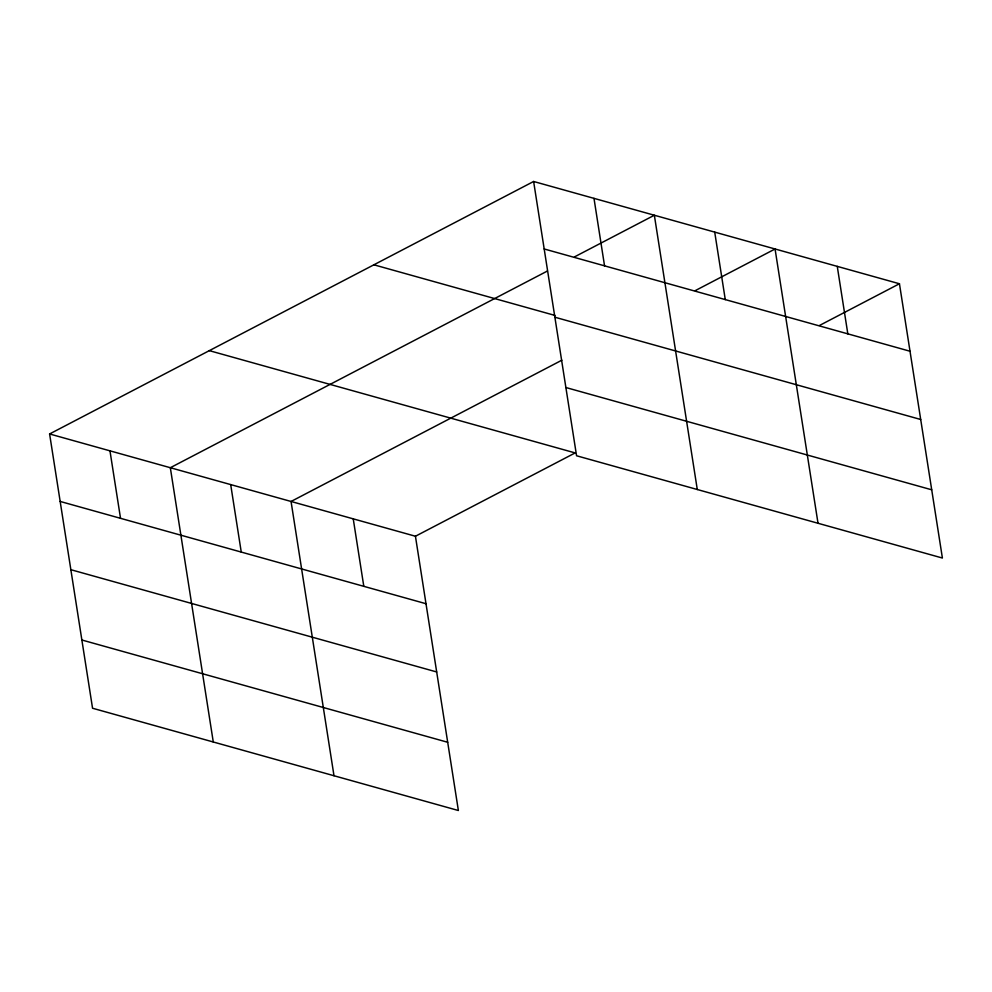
<?xml version="1.0" encoding="UTF-8"?>
<svg xmlns="http://www.w3.org/2000/svg" width="992" height="992" viewBox="0 0 992 992"><rect width="100%" height="100%" fill="white"/><g stroke="black" fill="none" stroke-linecap="round" stroke-linejoin="round"><path stroke-width="1.49" d="M49.6 433.963L415.437 536.238L458.378 810.514L92.554 708.238L49.6 433.963L533.622 181.486L899.446 283.762L942.4 558.037L576.563 455.762L533.622 181.486M547.41 271.027L170.326 467.716L213.28 741.991M574.48 256.903L654.348 215.239L697.289 489.515M561.856 360.208L291.053 501.468L333.994 775.732M695.206 290.656L775.062 248.992L818.016 523.255M415.437 536.238L575.162 452.922L209.324 350.647M819.59 325.426L899.446 283.762M544.186 248.967L910.024 351.242M373.897 264.802L554.974 315.431M554.875 317.217L920.7 419.492M565.886 387.525L931.711 489.8M60.165 501.444L426.002 603.719M70.854 569.693L436.691 671.968M81.865 640.001L447.69 742.276M837.26 266.377L847.825 333.858M714.711 232.116L725.276 299.596M593.985 198.363L604.55 265.844M353.239 518.853L363.804 586.334M230.69 484.592L241.254 552.073M109.963 450.839L120.528 518.32"/></g></svg>
